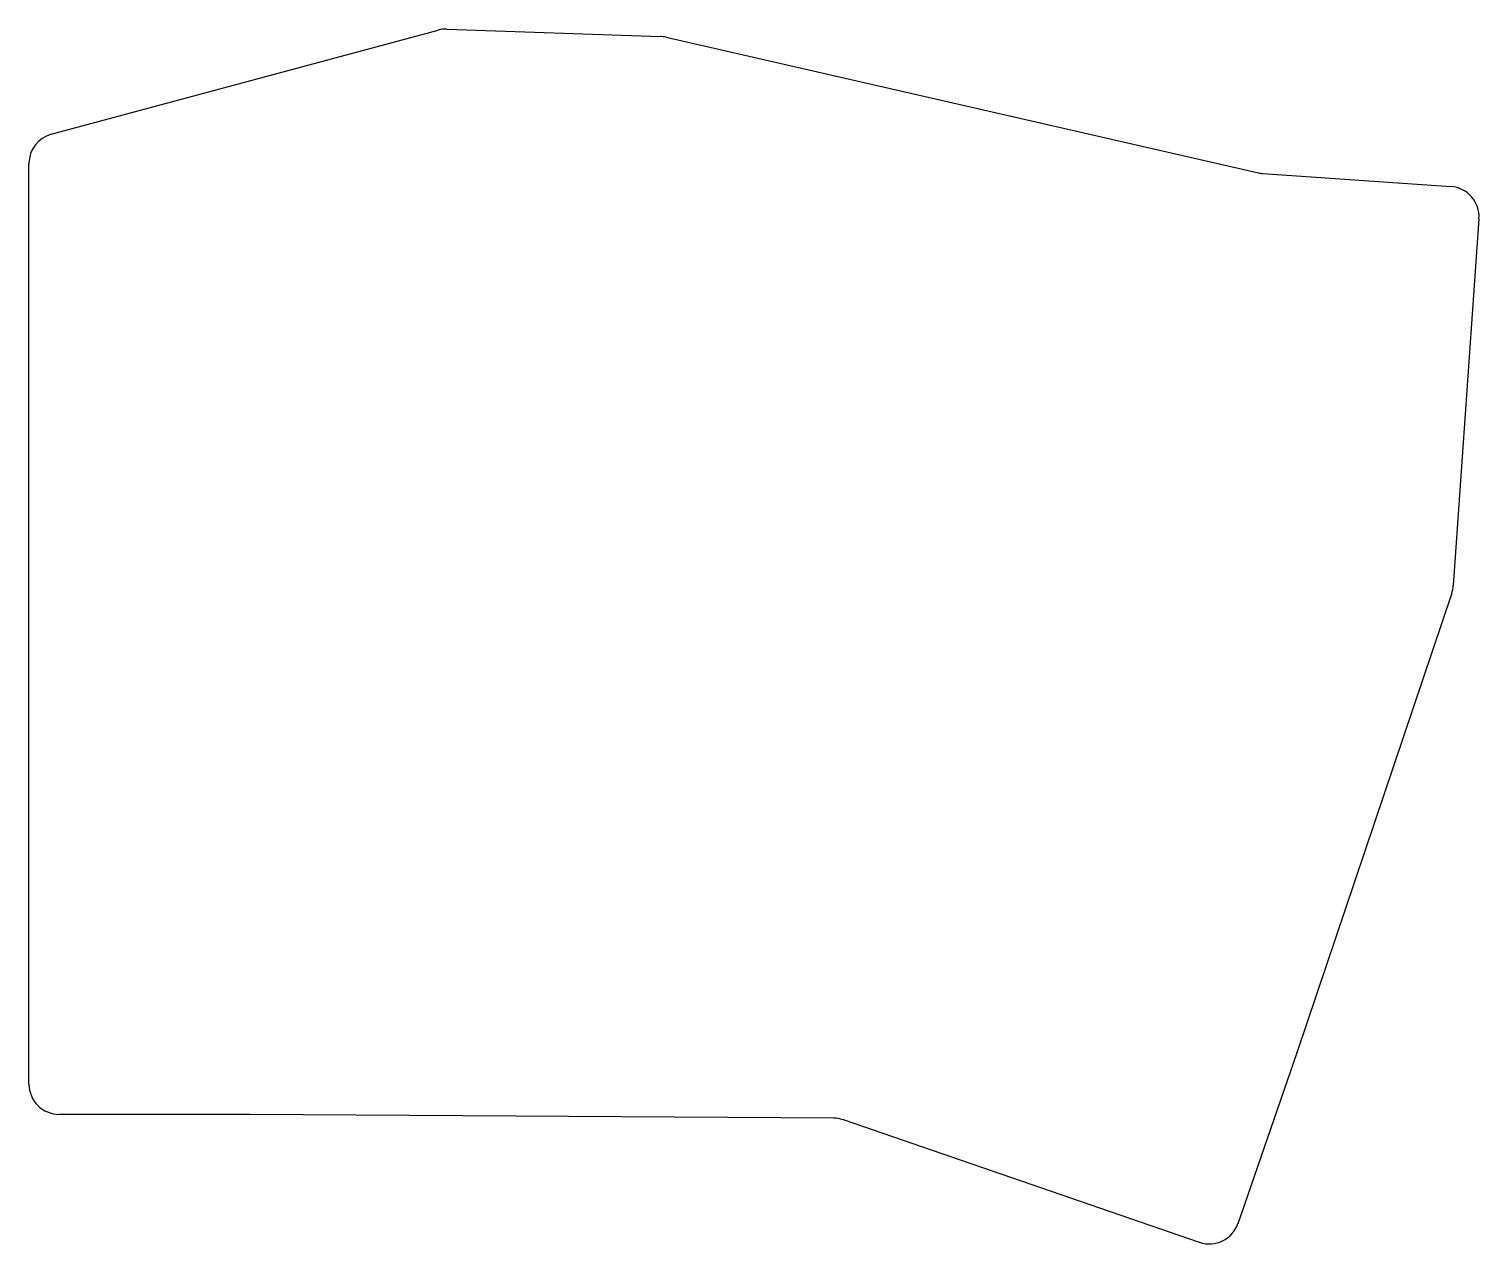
# Model space of a CAD drawing. Header units: millimetres. Extents: x 39 to 183, y -223 to -102.
import ezdxf

# ---------------------------------------------------------------- set-up
doc = ezdxf.new("R2010")
doc.units = ezdxf.units.MM

msp = doc.modelspace()

# ---------------------------------------------------------------- linework, layer by layer
for p, q in [((80.62, -102.42), (101.87, -103.16)), ((41.22, -112.9), (79.73, -102.52)), ((102.43, -103.23), (161.4, -116.73)), ((39, -207.5), (39, -115.8)), ((161.86, -116.8), (180.58, -118.11)), ((183.36, -121.31), (180.81, -157.84)), ((180.66, -158.59), (165.22, -204.36)), ((165.22, -204.38), (159.36, -221.39)), ((60.99, -210.5), (42, -210.5)), ((119.12, -210.88), (61.01, -210.5)), ((155.54, -223.25), (120.08, -211.04))]:
    msp.add_line(p, q)
for centre, start, end in [((80.51, -105.42), 88, 105.0875), ((101.76, -106.16), 77.1059, 88), ((42, -115.8), 105.0875, 180), ((162.07, -113.81), 257.1059, 266), ((180.37, -121.1), 356, 86), ((177.81, -157.63), 341.3656, 356), ((162.38, -203.4), 341, 341.3656), ((42, -207.5), 180, 270), ((60.99, -213.5), 89.6301, 90), ((119.1, -213.88), 71, 89.6301), ((156.52, -220.41), 251, 341)]:
    msp.add_arc(centre, 3, start, end)

doc.saveas('drawing.dxf')
